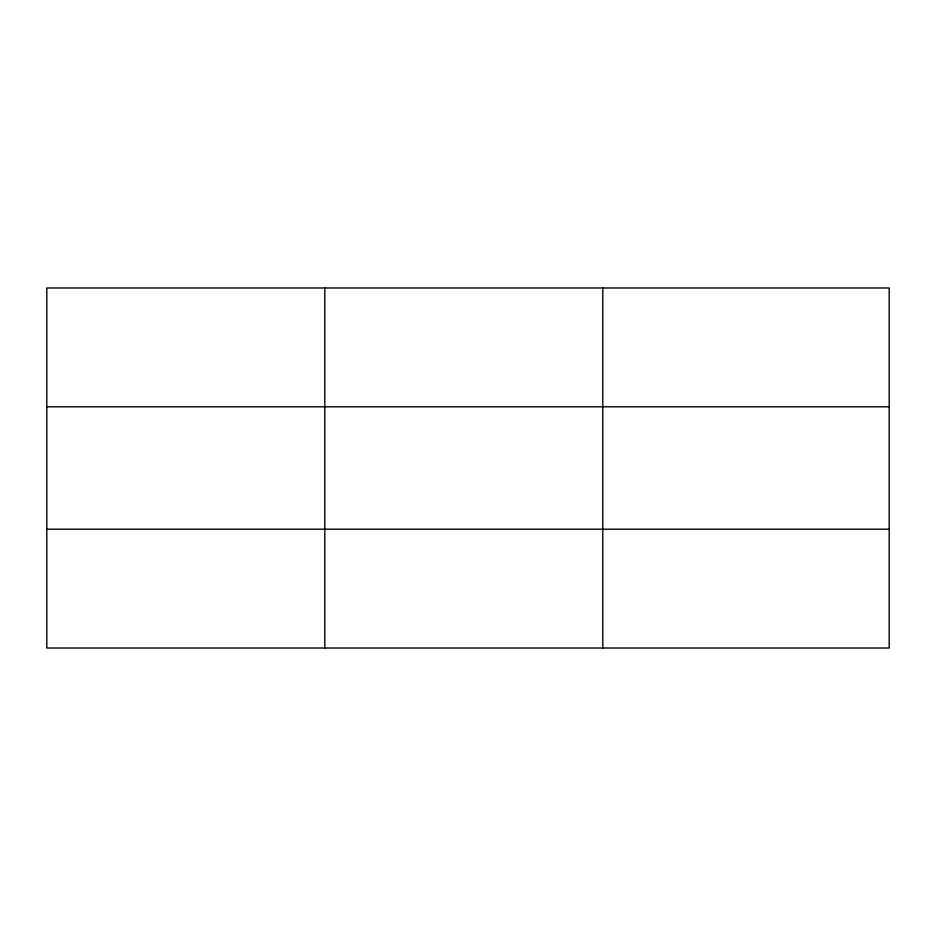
<?xml version="1.0" encoding="UTF-8"?>
<svg xmlns="http://www.w3.org/2000/svg" width="936" height="936" viewBox="0 0 936 936"><rect width="100%" height="100%" fill="white"/><g stroke="black" fill="none" stroke-linecap="round" stroke-linejoin="round"><path stroke-width="1.4" d="M324.792 648.005L324.792 287.995M602.784 648.005L602.784 287.995M889.2 529.203L889.2 648.005L46.8 648.005L46.8 287.995L889.2 287.995L889.2 529.203L46.8 529.203M46.8 406.797L889.2 406.797"/></g></svg>
